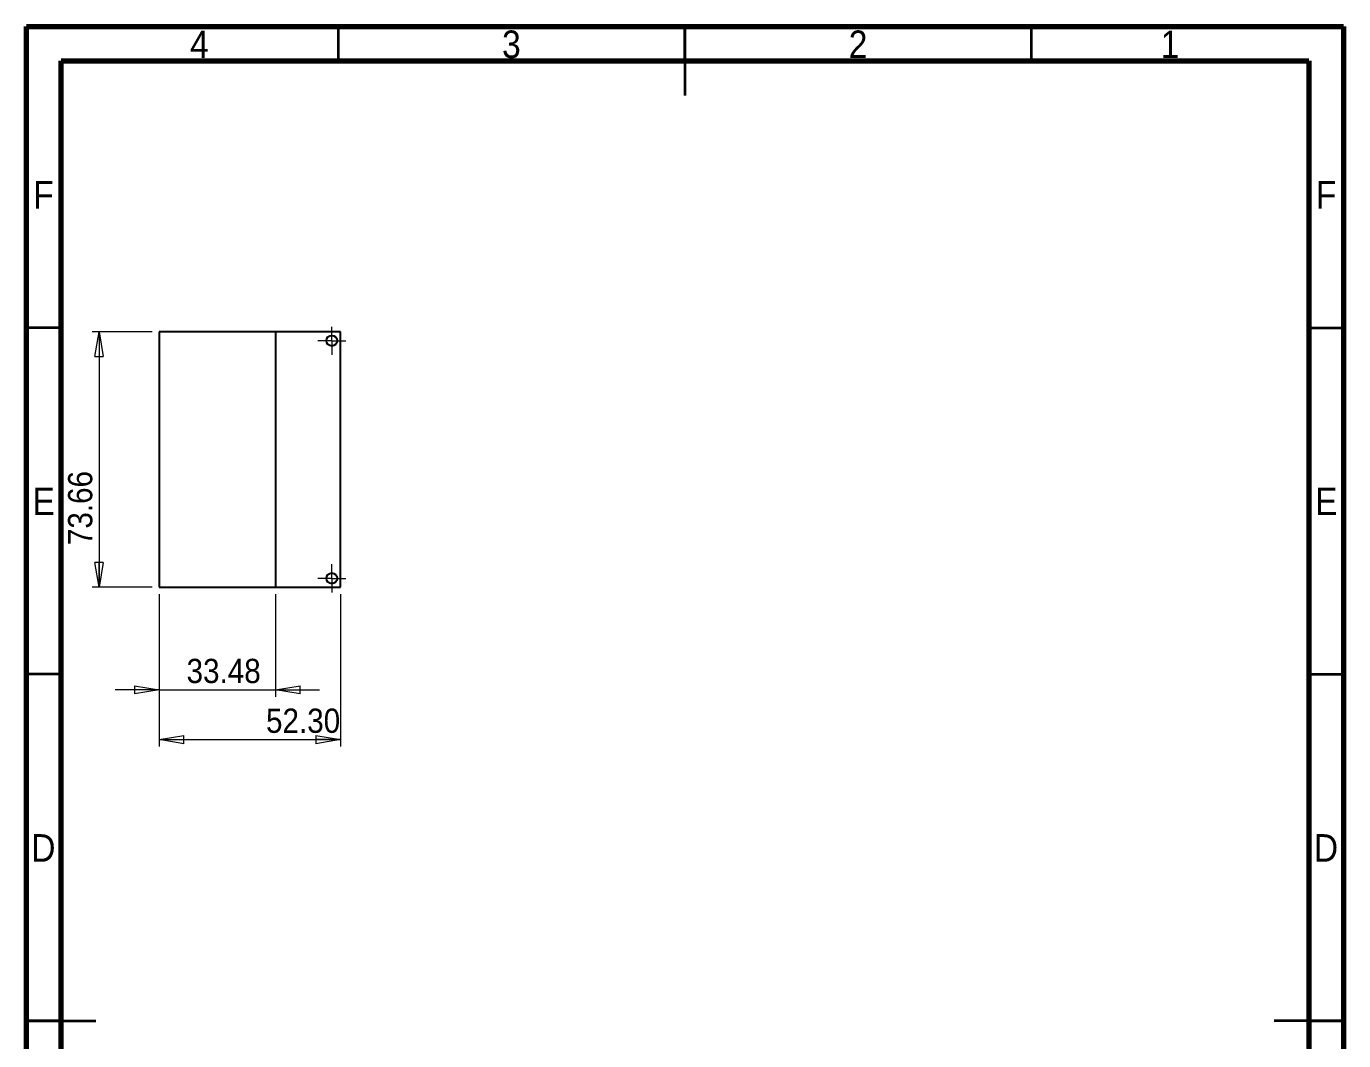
# Model space of a CAD drawing. Header units: millimetres. Extents: x 15 to 205, y 5 to 292.
# Drawn here: x 15 to 205, y 145.6 to 292 of the extents above; entities that cross this region are included whole.
import ezdxf

# ---------------------------------------------------------------- set-up
doc = ezdxf.new("R2010")
doc.units = ezdxf.units.MM
doc.styles.add('SLDTEXTSTYLE0', font='GOTHIC.TTF', dxfattribs={"width": 0.913})
doc.dimstyles.new('SLDDIMSTYLE0', dxfattribs={"dimtxt": 3.5, "dimasz": 3.556, "dimexe": 0, "dimexo": 0.0625, "dimgap": 0.875, "dimtad": 1, "dimlfac": 2, "dimrnd": 1e-09, "dimzin": 12, "dimdsep": 46, "dimtxsty": 'SLDTEXTSTYLE0', "dimblk1": 'CLOSED', "dimblk2": 'CLOSED', "dimsah": 1, "dimcen": 0.09, "dimadec": 0, "dimazin": 3, "dimtfac": 1, "dimtmove": 0, "dimatfit": 0, "dimldrblk": 'CLOSED', "dimfxl": 0, "dimfrac": 2, "dimtolj": 1, "dimtzin": 12, "dimarcsym": 0})
doc.dimstyles.new('SLDDIMSTYLE1', dxfattribs={"dimtxt": 3.5, "dimasz": 3.556, "dimexe": 0, "dimexo": 0.0625, "dimgap": 0.875, "dimtad": 1, "dimlfac": 2, "dimrnd": 1e-09, "dimzin": 4, "dimdsep": 46, "dimtxsty": 'SLDTEXTSTYLE0', "dimblk1": 'CLOSED', "dimblk2": 'CLOSED', "dimsah": 1, "dimcen": 0.09, "dimadec": 0, "dimazin": 1, "dimtfac": 1, "dimtmove": 0, "dimatfit": 0, "dimldrblk": 'CLOSED', "dimfxl": 0, "dimfrac": 2, "dimtolj": 1, "dimtzin": 12, "dimarcsym": 0})
doc.dimstyles.new('SLDDIMSTYLE2', dxfattribs={"dimtxt": 3.5, "dimasz": 3.556, "dimexe": 0, "dimexo": 0.0625, "dimgap": 0.875, "dimtad": 1, "dimlfac": 2, "dimrnd": 1e-09, "dimzin": 12, "dimdsep": 46, "dimtxsty": 'SLDTEXTSTYLE0', "dimblk1": 'CLOSED', "dimblk2": 'CLOSED', "dimsah": 1, "dimcen": 0.09, "dimadec": 0, "dimazin": 3, "dimtfac": 1, "dimtofl": 0, "dimtmove": 0, "dimatfit": 3, "dimldrblk": 'CLOSED', "dimfxl": 0, "dimfrac": 2, "dimtolj": 1, "dimtzin": 12, "dimarcsym": 0})

# ---------------------------------------------------------------- blocks, each defined once
blk = doc.blocks.new('_Closed')
at = {"color": 0, "linetype": 'ByBlock', "lineweight": -2}
for p, q in [((-1, 0.166667), (0, 0)), ((-1, 0.166667), (-1, -0.166667)), ((0, 0), (-1, -0.166667)), ((0, 0), (-1, 0))]:
    blk.add_line(p, q, dxfattribs=at)
blk = doc.blocks.new('_D_5')
at = {"color": 7, "linetype": 'Continuous', "lineweight": 0}
for p, q in [((33.17, 247.91), (24.48, 247.91)), ((25.48, 247.91), (25.48, 211.07)), ((33.17, 211.07), (24.48, 211.07))]:
    blk.add_line(p, q, dxfattribs=at)
at = {"color": 7, "linetype": 'Continuous', "lineweight": 18, "xscale": 3.556, "yscale": 3.556}
for p, rotation in [((25.48, 247.91, -9.01), 90.0000000000004), ((25.48, 211.07, -9.01), 270.0000000000004)]:
    blk.add_blockref('_Closed', p, dxfattribs=dict(at, rotation=rotation))
at = {"color": 7, "linetype": 'Continuous', "lineweight": 18, "insert": (21.01, 217.14), "char_height": 3.5, "attachment_point": 1, "rotation": 90, "style": 'SLDTEXTSTYLE0'}
blk.add_mtext('73.66', dxfattribs=at)
blk = doc.blocks.new('_D_6')
at = {"color": 7, "linetype": 'Continuous', "lineweight": 0}
for p, q in [((34.17, 210.07), (34.17, 195.26)), ((50.92, 210.07), (50.92, 195.26)), ((34.17, 196.26), (27.83, 196.26)), ((34.17, 196.26), (50.92, 196.26)), ((50.92, 196.26), (57.27, 196.26))]:
    blk.add_line(p, q, dxfattribs=at)
at = {"color": 7, "linetype": 'Continuous', "lineweight": 18, "xscale": 3.556, "yscale": 3.556}
blk.add_blockref('_Closed', (34.17, 196.26, -9.01), dxfattribs=at)
at = {"color": 7, "linetype": 'Continuous', "lineweight": 18, "xscale": 3.556, "yscale": 3.556, "rotation": 180.0000000000004}
blk.add_blockref('_Closed', (50.92, 196.26, -9.01), dxfattribs=at)
at = {"color": 7, "linetype": 'Continuous', "lineweight": 18, "insert": (38.11, 200.73), "char_height": 3.5, "attachment_point": 1, "style": 'SLDTEXTSTYLE0'}
blk.add_mtext('33.48', dxfattribs=at)
blk = doc.blocks.new('_D_7')
at = {"color": 7, "linetype": 'Continuous', "lineweight": 0}
for p, q in [((34.17, 210.07), (34.17, 188.07)), ((60.33, 210.07), (60.33, 188.07)), ((34.17, 189.07), (60.33, 189.07))]:
    blk.add_line(p, q, dxfattribs=at)
at = {"color": 7, "linetype": 'Continuous', "lineweight": 18, "xscale": 3.556, "yscale": 3.556, "rotation": 180.0000000000005}
blk.add_blockref('_Closed', (34.17, 189.07, -9.01), dxfattribs=at)
at = {"color": 7, "linetype": 'Continuous', "lineweight": 18, "xscale": 3.556, "yscale": 3.556}
blk.add_blockref('_Closed', (60.33, 189.07, -9.01), dxfattribs=at)
at = {"color": 7, "linetype": 'Continuous', "lineweight": 18, "insert": (49.57, 193.55), "char_height": 3.5, "attachment_point": 1, "style": 'SLDTEXTSTYLE0'}
blk.add_mtext('52.30', dxfattribs=at)
blk = doc.blocks.new('SW_CENTERMARKSYMBOL_0')
at = {"color": 0, "linetype": 'Continuous', "lineweight": 18}
for p, q in [((0, 1.25), (0, 2.025)), ((-1.25, 0), (-2.025, 0)), ((0, 0), (-1.25, 0)), ((0, 0), (0, 1.25)), ((0, 0), (0, -1.25)), ((0, 0), (1.25, 0)), ((1.25, 0), (2.025, 0)), ((0, -1.25), (0, -2.025))]:
    blk.add_line(p, q, dxfattribs=at)
blk = doc.blocks.new('SW_CENTERMARKSYMBOL_1')
at = {"color": 0, "linetype": 'Continuous', "lineweight": 18}
for p, q in [((0, 1.25), (0, 2.025)), ((-1.25, 0), (-2.025, 0)), ((0, 0), (-1.25, 0)), ((0, 0), (0, 1.25)), ((0, 0), (0, -1.25)), ((0, 0), (1.25, 0)), ((1.25, 0), (2.025, 0)), ((0, -1.25), (0, -2.025))]:
    blk.add_line(p, q, dxfattribs=at)

msp = doc.modelspace()

# ---------------------------------------------------------------- linework, layer by layer
at = {"color": 7, "linetype": 'Continuous', "lineweight": 70}
for p, q in [((15, 5), (15, 292)), ((15, 292), (205, 292)), ((205, 292), (205, 5)), ((20, 10), (20, 287)), ((20, 287), (200, 287)), ((200, 287), (200, 10))]:
    msp.add_line(p, q, dxfattribs=at)
at = {"color": 7, "linetype": 'Continuous', "lineweight": 35}
for p, q in [((60, 287), (60, 292)), ((110, 292), (110, 282)), ((110, 287), (110, 292)), ((160, 287), (160, 292)), ((20, 248.5), (15, 248.5)), ((200, 248.5), (205, 248.5)), ((20, 198.5), (15, 198.5)), ((200, 198.5), (205, 198.5)), ((15, 148.5), (25, 148.5)), ((20, 148.5), (15, 148.5)), ((205, 148.5), (195, 148.5)), ((200, 148.5), (205, 148.5))]:
    msp.add_line(p, q, dxfattribs=at)
at = {"color": 7, "linetype": 'Continuous', "lineweight": 25}
for p, q in [((50.915, 247.905), (34.175, 247.905)), ((34.175, 247.905), (34.175, 211.075)), ((50.915, 247.905), (50.915, 211.075)), ((60.325, 247.905), (50.915, 247.905)), ((60.325, 211.075), (60.325, 247.905)), ((34.175, 211.075), (50.915, 211.075)), ((50.915, 211.075), (60.325, 211.075))]:
    msp.add_line(p, q, dxfattribs=at)
for centre in [(59.055, 246.635), (59.055, 212.345)]:
    msp.add_circle(centre, 0.775, dxfattribs=at)

# ---------------------------------------------------------------- block references
at = {"color": 7, "linetype": 'Continuous', "lineweight": 0}
for name, p in [('SW_CENTERMARKSYMBOL_0', (59.055, 246.635)), ('SW_CENTERMARKSYMBOL_1', (59.055, 212.345))]:
    msp.add_blockref(name, p, dxfattribs=at)

# ---------------------------------------------------------------- texts
at = {"color": 7, "linetype": 'Continuous', "lineweight": 0, "char_height": 3.9687, "attachment_point": 2, "style": 'SLDTEXTSTYLE0'}
for s, insert in [('4', (39.96, 291.3966)), ('3', (84.96, 291.3966)), ('2', (134.96, 291.3966)), ('1', (179.96, 291.3966)), ('F', (17.4577, 269.6795)), ('F', (202.4577, 269.6795)), ('E', (17.5078, 225.4295)), ('E', (202.5078, 225.4295)), ('D', (17.4527, 175.4295)), ('D', (202.4527, 175.4295))]:
    msp.add_mtext(s, dxfattribs=dict(at, insert=insert))

# ---------------------------------------------------------------- dimensions: what is measured, and where the dimension line sits
at = {"color": 7, "linetype": 'Continuous', "lineweight": 18}
for base, p1, p2, angle, dimstyle, picture, middle in [((25.4842, 211.075), (34.175, 247.905), (34.175, 211.075), 90, 'SLDDIMSTYLE2', '_D_5', (25.4842, 222.9555)), ((60.325, 189.075), (34.175, 211.075), (60.325, 211.075), 0, 'SLDDIMSTYLE1', '_D_7', (55.3857, 189.075))]:
    dim = msp.add_linear_dim(base=base, p1=p1, p2=p2, angle=angle, dimstyle=dimstyle, dxfattribs=at)
    dim.commit()
    dim.dimension.update_dxf_attribs({"geometry": picture, "text_midpoint": middle, "dimtype": 160})
dim = msp.add_linear_dim(base=(50.915, 196.2618), p1=(34.175, 211.075), p2=(50.915, 211.075), dimstyle='SLDDIMSTYLE0', dxfattribs=at)
dim.commit()
dim.dimension.update_dxf_attribs({"geometry": '_D_6', "text_midpoint": (43.9291, 196.2618), "dimtype": 160})

doc.saveas('drawing.dxf')
